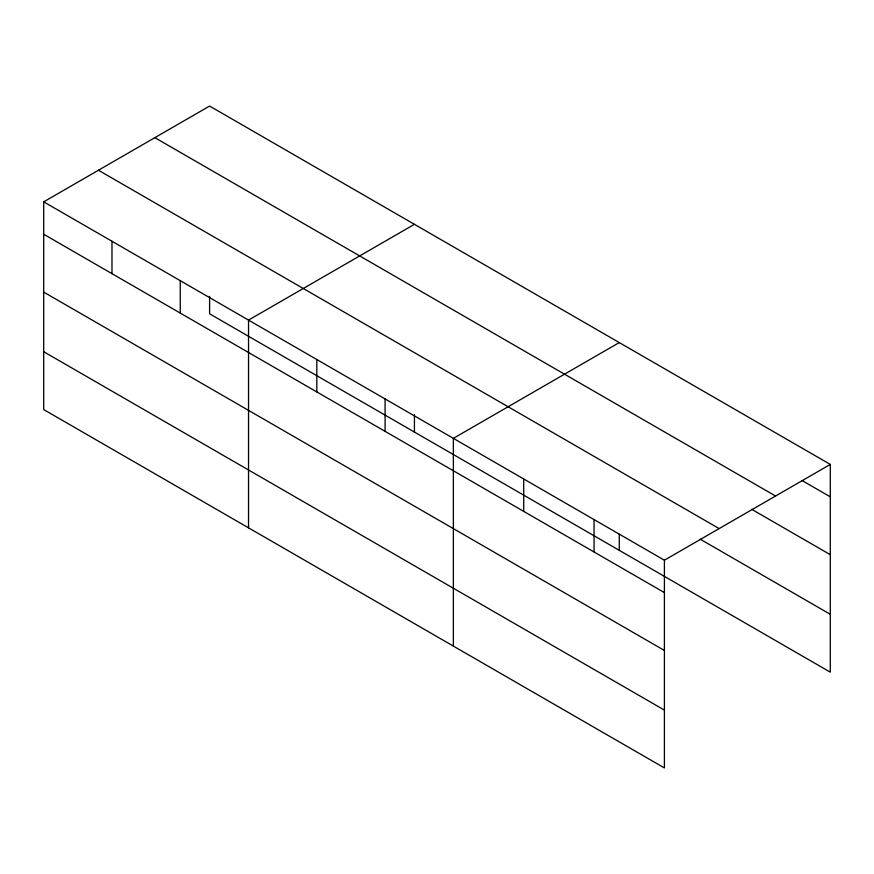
<?xml version="1.0" encoding="UTF-8"?>
<svg xmlns="http://www.w3.org/2000/svg" width="874" height="874" viewBox="0 0 874 874"><rect width="100%" height="100%" fill="white"/><g stroke="black" fill="none" stroke-linecap="round" stroke-linejoin="round"><path stroke-width="1.31" d="M43.7 201.839L664.404 560.201L664.404 767.94L43.7 409.578L43.7 201.839L209.596 106.06L830.3 464.422L830.3 672.161L209.596 313.799L209.596 296.308M414.429 224.323L248.533 320.103L248.533 527.83M619.262 342.586L453.366 438.355L453.366 646.094M664.404 560.201L830.3 464.422M802.157 480.58L830.3 496.825M154.851 137.666L775.555 496.028M751.749 509.334L830.3 554.684M98.445 170.233L719.149 528.595M700.161 539.16L830.3 614.302M43.7 234.243L664.404 592.605M43.7 292.102L664.404 650.464M43.7 351.719L664.404 710.081M619.262 534.167L619.262 550.314M594.058 519.582L594.058 551.986M523.712 478.974L523.712 511.377M414.429 414.571L414.429 432.062M385.084 398.937L385.084 431.341M316.814 359.52L316.814 391.923M180.252 280.674L180.252 313.078M111.981 241.257L111.981 273.66"/></g></svg>
